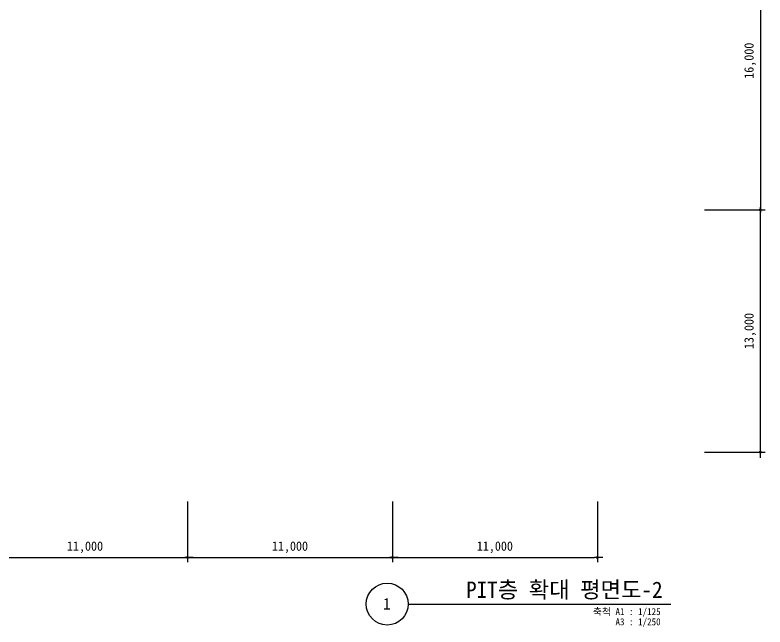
# Model space of a CAD drawing. Header units: inches. Extents: x 3675 to 732988, y -33059 to 70575.
# Drawn here: x 152654 to 192913, y 4909 to 37742 of the extents above; entities that cross this region are included whole.
import ezdxf
from ezdxf.enums import TextEntityAlignment as Align

# ---------------------------------------------------------------- set-up
doc = ezdxf.new("R2010")
doc.units = ezdxf.units.IN
doc.header["$MEASUREMENT"] = 0
doc.layers.get('0').update_dxf_attribs({"linetype": 'CONTINUOUS'})
for name, color, linetype, lineweight in [('A-DIMS', 7, 'CONTINUOUS', 25), ('A-XXXX-SYMB', 7, 'CONTINUOUS', 25), ('A-XXXX-TXT1', 3, 'CONTINUOUS', 25)]:
    doc.layers.add(name, color=color, linetype=linetype, lineweight=lineweight)
doc.styles.add('HY울릉도L', font='H2GTRE.TTF')
doc.styles.add('돋움체', font='')
doc.styles.get('돋움체').set_extended_font_data('DotumChe')
doc.dimstyles.new('CDIM', dxfattribs={"dimtxt": 2, "dimasz": 0.6, "dimexe": 1, "dimexo": 1, "dimgap": 1, "dimtad": 1, "dimdec": 0, "dimrnd": 0.5, "dimzin": 0, "dimdsep": 32, "dimlunit": 6, "dimtxsty": 'HY울릉도L', "dimblk1": '_CIDOT', "dimblk2": '_CIDOT', "dimsah": 1, "dimcen": 4.5, "dimclrd": 2, "dimclre": 2, "dimclrt": 7, "dimadec": 0, "dimazin": 0, "dimtfac": 1, "dimtdec": 0, "dimtix": 1, "dimtmove": 2, "dimatfit": 1, "dimldrblk": '_CIDOT', "dimfxl": 1, "dimtolj": 1, "dimtzin": 0, "dimlwd": -1, "dimarcsym": 0})

# ---------------------------------------------------------------- blocks, each defined once
blk = doc.blocks.new('_CIDOT')
at = {"color": 0, "linetype": 'ByBlock'}
blk.add_line((2, 0), (-1, 0), dxfattribs=at)
at = {"color": 0, "linetype": 'ByBlock', "const_width": 0.5}
blk.add_lwpolyline([(-0.25, 0, 1), (0.25, 0, 1)], format="xyb", close=True, dxfattribs=at)
blk = doc.blocks.new('*D171')
at = {"layer": 'A-DIMS', "lineweight": -2, "transparency": 16777216}
for p, q in [((150913, 11638), (150913, 8388)), ((161913, 11638), (161913, 8388))]:
    blk.add_line(p, q, dxfattribs=at)
at = {"layer": 'A-DIMS', "transparency": 16777216}
blk.add_line((151063, 8638), (161763, 8638), dxfattribs=at)
at = {"layer": 'A-DIMS', "transparency": 16777216, "xscale": 150, "yscale": 150, "zscale": 150, "rotation": 180}
blk.add_blockref('_CIDOT', (150913, 8638), dxfattribs=at)
at = {"layer": 'A-DIMS', "transparency": 16777216, "xscale": 150, "yscale": 150, "zscale": 150}
blk.add_blockref('_CIDOT', (161913, 8638), dxfattribs=at)
at = {"layer": 'A-DIMS', "color": 3, "transparency": 16777216, "insert": (156413, 9185), "char_height": 500, "attachment_point": 5, "style": '돋움체'}
blk.add_mtext('\\A1;11,000', dxfattribs=at)
blk = doc.blocks.new('*D172')
at = {"layer": 'A-DIMS', "lineweight": -2, "transparency": 16777216}
for p, q in [((161913, 11638), (161913, 8388)), ((172913, 11638), (172913, 8388))]:
    blk.add_line(p, q, dxfattribs=at)
at = {"layer": 'A-DIMS', "transparency": 16777216}
blk.add_line((162063, 8638), (172763, 8638), dxfattribs=at)
at = {"layer": 'A-DIMS', "transparency": 16777216, "xscale": 150, "yscale": 150, "zscale": 150, "rotation": 180}
blk.add_blockref('_CIDOT', (161913, 8638), dxfattribs=at)
at = {"layer": 'A-DIMS', "transparency": 16777216, "xscale": 150, "yscale": 150, "zscale": 150}
blk.add_blockref('_CIDOT', (172913, 8638), dxfattribs=at)
at = {"layer": 'A-DIMS', "color": 3, "transparency": 16777216, "insert": (167413, 9185), "char_height": 500, "attachment_point": 5, "style": '돋움체'}
blk.add_mtext('\\A1;11,000', dxfattribs=at)
blk = doc.blocks.new('*D168')
at = {"layer": 'A-DIMS', "lineweight": -2, "transparency": 16777216}
for p, q in [((172913, 11638), (172913, 8388)), ((183913, 11638), (183913, 8388))]:
    blk.add_line(p, q, dxfattribs=at)
at = {"layer": 'A-DIMS', "transparency": 16777216}
blk.add_line((173063, 8638), (183763, 8638), dxfattribs=at)
at = {"layer": 'A-DIMS', "transparency": 16777216, "xscale": 150, "yscale": 150, "zscale": 150, "rotation": 180}
blk.add_blockref('_CIDOT', (172913, 8638), dxfattribs=at)
at = {"layer": 'A-DIMS', "transparency": 16777216, "xscale": 150, "yscale": 150, "zscale": 150}
blk.add_blockref('_CIDOT', (183913, 8638), dxfattribs=at)
at = {"layer": 'A-DIMS', "color": 3, "transparency": 16777216, "insert": (178413, 9185), "char_height": 500, "attachment_point": 5, "style": '돋움체'}
blk.add_mtext('\\A1;11,000', dxfattribs=at)
blk = doc.blocks.new('*D174')
at = {"layer": 'A-DIMS', "lineweight": -2, "transparency": 16777216}
for p, q in [((189663, 43288), (192913, 43288)), ((189663, 27288), (192913, 27288))]:
    blk.add_line(p, q, dxfattribs=at)
at = {"layer": 'A-DIMS', "transparency": 16777216}
blk.add_line((192663, 43138), (192663, 27438), dxfattribs=at)
at = {"layer": 'A-DIMS', "transparency": 16777216, "xscale": 150, "yscale": 150, "zscale": 150}
for p, rotation in [((192663, 43288), 90), ((192663, 27288), 270)]:
    blk.add_blockref('_CIDOT', p, dxfattribs=dict(at, rotation=rotation))
at = {"layer": 'A-DIMS', "color": 3, "transparency": 16777216, "insert": (192115, 35288), "char_height": 500, "attachment_point": 5, "rotation": 90, "style": '돋움체'}
blk.add_mtext('\\A1;16,000', dxfattribs=at)
blk = doc.blocks.new('*D175')
at = {"layer": 'A-DIMS', "lineweight": -2, "transparency": 16777216}
for p, q in [((189663, 27288), (192913, 27288)), ((189663, 14288), (192913, 14288))]:
    blk.add_line(p, q, dxfattribs=at)
at = {"layer": 'A-DIMS', "transparency": 16777216}
blk.add_line((192663, 14438), (192663, 27138), dxfattribs=at)
at = {"layer": 'A-DIMS', "transparency": 16777216, "xscale": 150, "yscale": 150, "zscale": 150}
for p, rotation in [((192663, 27288), 90), ((192663, 14288), 270)]:
    blk.add_blockref('_CIDOT', p, dxfattribs=dict(at, rotation=rotation))
at = {"layer": 'A-DIMS', "color": 3, "transparency": 16777216, "insert": (192115, 20788), "char_height": 500, "attachment_point": 5, "rotation": 90, "style": '돋움체'}
blk.add_mtext('\\A1;13,000', dxfattribs=at)

msp = doc.modelspace()

# ---------------------------------------------------------------- linework, layer by layer
at = {"layer": 'A-XXXX-SYMB'}
msp.add_line((173757.3, 6137.5), (187862.5, 6137.5), dxfattribs=at)
msp.add_circle((172632.3, 6137.5), 1125, dxfattribs=at)

# ---------------------------------------------------------------- texts
at = {"layer": 'A-XXXX-TXT1', "style": '돋움체'}
msp.add_text('PIT층 확대 평면도-2', height=875, dxfattribs=at).set_placement((187415.9, 6208.2), align=Align.BOTTOM_RIGHT)
msp.add_text('1', height=625, dxfattribs=at).set_placement((172617.8, 6150.8), align=Align.MIDDLE)
for s, p in [('축척 A1 : 1/125', (187310.5, 5922.2)), ('A3 : 1/250', (187310.5, 5374.9))]:
    msp.add_text(s, height=375, dxfattribs=at).set_placement(p, align=Align.TOP_RIGHT)

# ---------------------------------------------------------------- dimensions: what is measured, and where the dimension line sits
at = {"layer": 'A-DIMS'}
for p1, angle, picture, middle in [((189412.5, 43287.5), 270, '*D174', (192114.9, 35287.5)), ((189412.5, 14287.5), 90, '*D175', (192114.9, 20787.5))]:
    dim = msp.add_linear_dim(base=(192662.5, 27287.5), p1=p1, p2=(189412.5, 27287.5), angle=angle, dimstyle='CDIM', override={"dimscale": 250, "dimtxsty": '돋움체', "dimclrd": 256, "dimclre": 256, "dimclrt": 3}, dxfattribs=at)
    dim.commit()
    dim.dimension.update_dxf_attribs({"geometry": picture, "text_midpoint": middle})
for base, p1, p2, picture, middle in [((161912.5, 8637.5), (150912.5, 11887.5), (161912.5, 11887.5), '*D171', (156412.5, 9185.1)), ((172912.5, 8637.5), (161912.5, 11887.5), (172912.5, 11887.5), '*D172', (167412.5, 9185.1)), ((183912.5, 8637.5), (172912.5, 11887.5), (183912.5, 11887.5), '*D168', (178412.5, 9185.1))]:
    dim = msp.add_linear_dim(base=base, p1=p1, p2=p2, dimstyle='CDIM', override={"dimscale": 250, "dimtxsty": '돋움체', "dimclrd": 256, "dimclre": 256, "dimclrt": 3}, dxfattribs=at)
    dim.commit()
    dim.dimension.update_dxf_attribs({"geometry": picture, "text_midpoint": middle})

doc.saveas('drawing.dxf')
